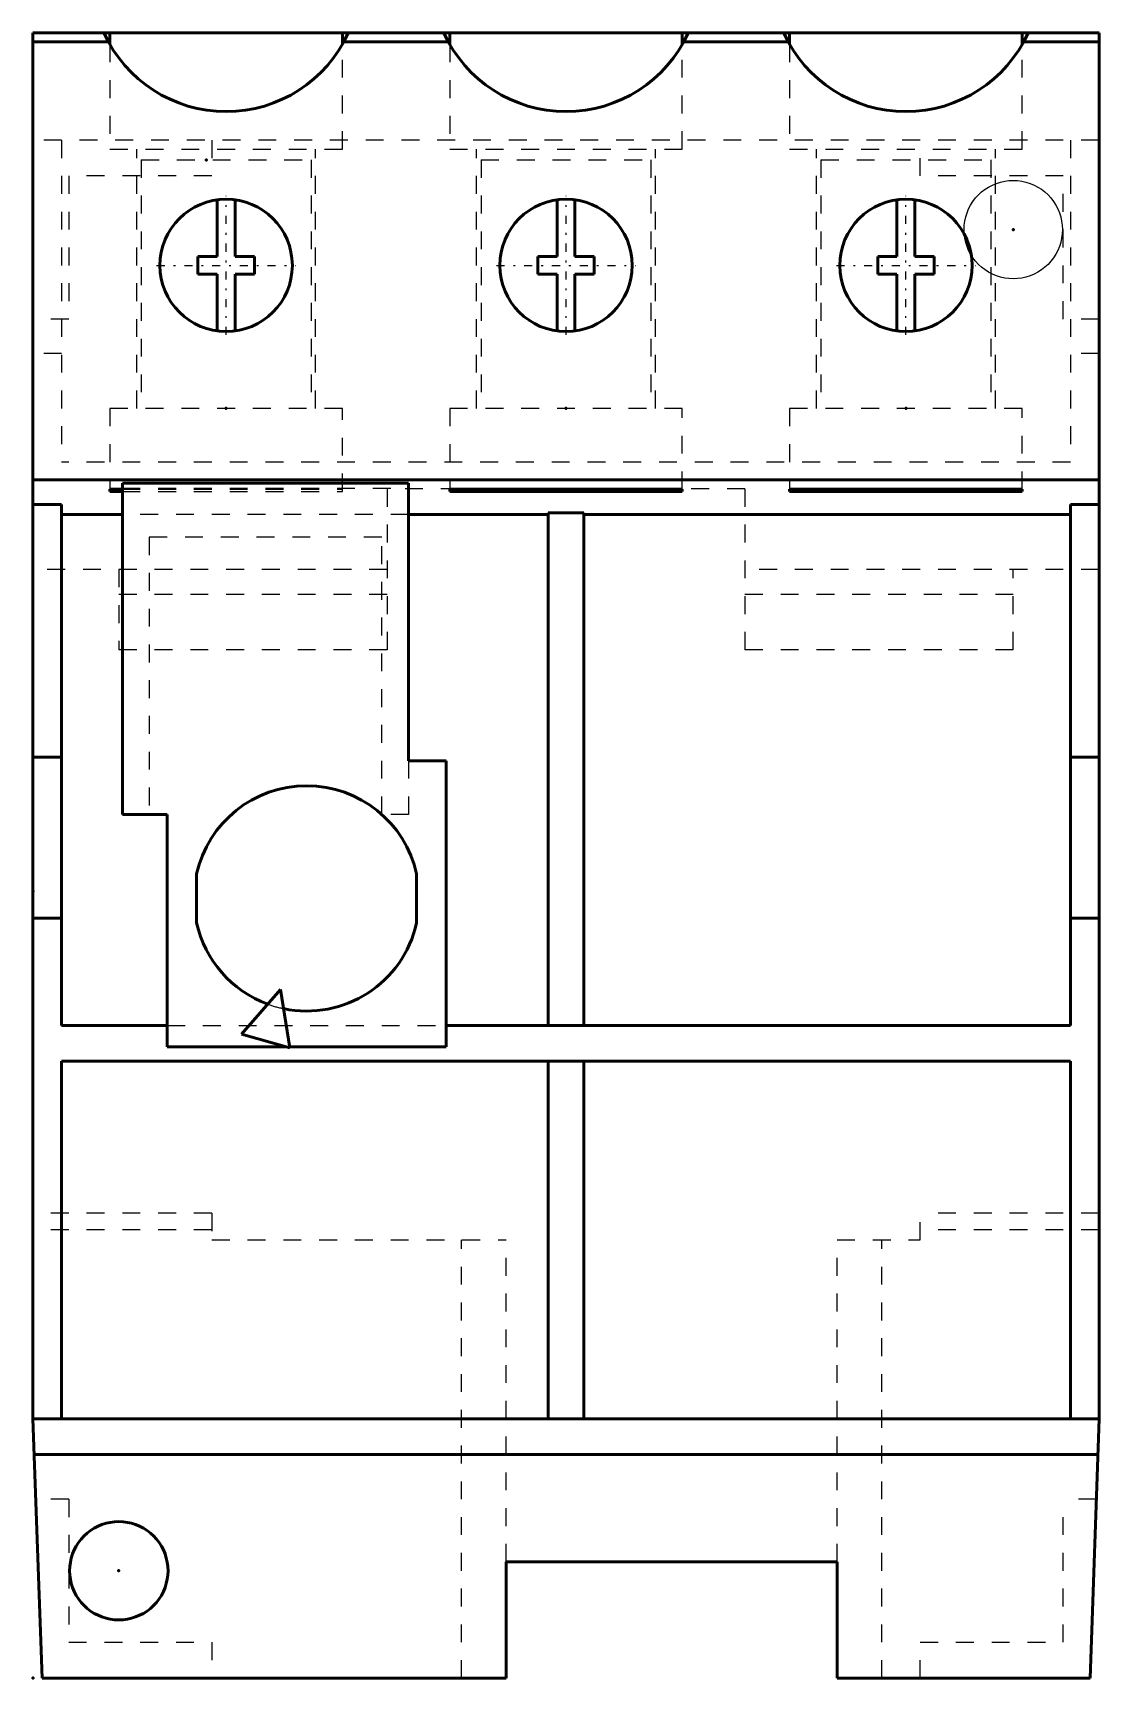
# Model space of a CAD drawing. Header units: millimetres. Extents: x 0 to 59.6, y 0 to 92.
import ezdxf

# ---------------------------------------------------------------- set-up
doc = ezdxf.new("R2010")
doc.units = ezdxf.units.MM
doc.linetypes.add('Center', pattern=[1.5, 0.45, -0.5, 0.05, -0.5])
doc.linetypes.add('Dashed', pattern=[2, 1, -1])
for name, color, linetype, lineweight in [('2d ConnectionPoints', 7, 'Continuous', 50), ('AM_0', 7, 'Continuous', 50), ('AM_7', 7, 'Center', 25), ('AM_9', 6, 'Dashed', 25)]:
    doc.layers.add(name, color=color, linetype=linetype, lineweight=lineweight)

msp = doc.modelspace()

# ---------------------------------------------------------------- linework, layer by layer
at = {"layer": '2d ConnectionPoints'}
for p in [(9.7, 84.9), (54.8, 81), (10.8, 71), (29.8, 71), (48.8, 71), (0, 44), (4.8, 6), (0, 0), (-0.003, -0.003)]:
    msp.add_point(p, dxfattribs=at)
at = {"layer": 'AM_0'}
for p, q in [((59.6, 92), (0, 92)), ((0, 92), (0, 14.5)), ((4.22, 91.5), (0, 91.5)), ((4.3, 92), (4.3, 91.358)), ((17.3, 91.358), (17.3, 92)), ((23.22, 91.5), (17.38, 91.5)), ((23.3, 92), (23.3, 91.358)), ((36.3, 91.358), (36.3, 92)), ((42.22, 91.5), (36.38, 91.5)), ((42.3, 92), (42.3, 91.358)), ((55.3, 91.358), (55.3, 92)), ((59.6, 91.5), (55.38, 91.5)), ((59.6, 92), (59.6, 14.5)), ((10.3, 82.666), (10.3, 79.5)), ((11.3, 79.5), (11.3, 82.666)), ((29.3, 82.666), (29.3, 79.5)), ((30.3, 79.5), (30.3, 82.666)), ((48.3, 82.666), (48.3, 79.5)), ((49.3, 79.5), (49.3, 82.666)), ((10.3, 79.5), (9.223, 79.5)), ((9.223, 79.5), (9.223, 78.5)), ((12.377, 79.5), (11.3, 79.5)), ((12.377, 78.5), (12.377, 79.5)), ((28.223, 79.5), (28.223, 78.5)), ((29.3, 79.5), (28.223, 79.5)), ((31.377, 79.5), (30.3, 79.5)), ((31.377, 78.5), (31.377, 79.5)), ((47.223, 79.5), (47.223, 78.5)), ((48.3, 79.5), (47.223, 79.5)), ((50.377, 79.5), (49.3, 79.5)), ((50.377, 78.5), (50.377, 79.5)), ((9.223, 78.5), (10.3, 78.5)), ((10.3, 78.5), (10.3, 75.334)), ((11.3, 75.334), (11.3, 78.5)), ((11.3, 78.5), (12.377, 78.5)), ((28.223, 78.5), (29.3, 78.5)), ((29.3, 78.5), (29.3, 75.334)), ((30.3, 78.5), (31.377, 78.5)), ((30.3, 75.334), (30.3, 78.5)), ((47.223, 78.5), (48.3, 78.5)), ((48.3, 78.5), (48.3, 75.334)), ((49.3, 75.334), (49.3, 78.5)), ((49.3, 78.5), (50.377, 78.5)), ((59.6, 67.002), (0, 67.002)), ((4.3, 66.476), (4.3, 66.363)), ((4.3, 66.476), (5, 66.476)), ((4.3, 66.363), (5, 66.363)), ((5, 66.818), (5, 48.3)), ((21, 66.818), (5, 66.818)), ((21, 51.3), (21, 66.818)), ((23.3, 66.476), (23.3, 66.363)), ((23.3, 66.476), (36.3, 66.476)), ((23.3, 66.363), (36.3, 66.363)), ((36.3, 66.363), (36.3, 66.476)), ((42.3, 66.476), (42.3, 66.363)), ((42.3, 66.476), (55.3, 66.476)), ((42.3, 66.363), (55.3, 66.363)), ((55.3, 66.363), (55.3, 66.476)), ((1.6, 65.633), (0, 65.633)), ((1.6, 65.633), (1.6, 36.5)), ((58, 65.633), (58, 36.5)), ((59.6, 65.633), (58, 65.633)), ((5, 65.075), (1.6, 65.075)), ((28.8, 65.075), (21, 65.075)), ((28.8, 65.164), (28.8, 36.5)), ((30.8, 65.164), (28.8, 65.164)), ((30.8, 65.164), (30.8, 36.5)), ((58, 65.075), (30.8, 65.075)), ((1.6, 51.5), (0, 51.5)), ((23.1, 51.3), (21, 51.3)), ((23.1, 35.3), (23.1, 51.3)), ((59.6, 51.5), (58, 51.5)), ((5, 48.3), (7.5, 48.3)), ((7.5, 48.3), (7.5, 35.3)), ((9.15, 44.967), (9.15, 42.233)), ((21.45, 42.233), (21.45, 44.967)), ((1.6, 42.5), (0, 42.5)), ((59.6, 42.5), (58, 42.5)), ((13.839, 38.505), (11.667, 36.007)), ((14.357, 35.236), (13.839, 38.505)), ((1.6, 36.5), (7.5, 36.5)), ((11.667, 36.007), (14.357, 35.236)), ((23.1, 36.5), (58, 36.5)), ((7.5, 35.3), (14.133, 35.3)), ((14.346, 35.3), (23.1, 35.3)), ((58, 34.5), (1.6, 34.5)), ((1.6, 34.5), (1.6, 14.5)), ((28.8, 34.5), (28.8, 14.5)), ((30.8, 34.5), (30.8, 14.5)), ((58, 34.5), (58, 14.5)), ((0.506, 0), (0, 14.5)), ((59.6, 14.5), (0, 14.5)), ((59.6, 14.5), (59.094, 0)), ((59.53, 12.5), (0.07, 12.5)), ((26.45, 6.5), (26.45, 0)), ((44.95, 6.5), (26.45, 6.5)), ((44.95, 0), (44.95, 6.5)), ((26.45, 0), (0.506, 0)), ((59.094, 0), (44.95, 0))]:
    msp.add_line(p, q, dxfattribs=at)
msp.add_lwpolyline([(4.8, 3.25), (4.56, 3.26), (4.322, 3.292), (4.088, 3.344), (3.859, 3.416), (3.638, 3.508), (3.425, 3.618), (3.223, 3.747), (3.032, 3.893), (2.855, 4.055), (2.693, 4.232), (2.547, 4.423), (2.418, 4.625), (2.308, 4.838), (2.216, 5.059), (2.144, 5.288), (2.092, 5.522), (2.06, 5.76), (2.05, 6), (2.06, 6.24), (2.092, 6.478), (2.144, 6.712), (2.216, 6.941), (2.308, 7.162), (2.418, 7.375), (2.547, 7.577), (2.693, 7.768), (2.855, 7.945), (3.032, 8.107), (3.223, 8.253), (3.425, 8.382), (3.638, 8.492), (3.859, 8.584), (4.088, 8.656), (4.322, 8.708), (4.56, 8.74), (4.8, 8.75), (5.04, 8.74), (5.278, 8.708), (5.512, 8.656), (5.741, 8.584), (5.962, 8.492), (6.175, 8.382), (6.377, 8.253), (6.568, 8.107), (6.745, 7.945), (6.907, 7.768), (7.053, 7.577), (7.182, 7.375), (7.292, 7.162), (7.384, 6.941), (7.456, 6.712), (7.508, 6.478), (7.54, 6.24), (7.55, 6), (7.54, 5.76), (7.508, 5.522), (7.456, 5.288), (7.384, 5.059), (7.292, 4.838), (7.182, 4.625), (7.053, 4.423), (6.907, 4.232), (6.745, 4.055), (6.568, 3.893), (6.377, 3.747), (6.175, 3.618), (5.962, 3.508), (5.741, 3.416), (5.512, 3.344), (5.278, 3.292), (5.04, 3.26), (4.8, 3.25)], dxfattribs=at)
for centre in [(10.8, 79), (29.8, 79), (48.8, 79)]:
    msp.add_circle(centre, 3.7, dxfattribs=at)
for centre, radius, start, end in [((10.8, 95.1), 7.5, 204.4144, 335.5856), ((29.8, 95.1), 7.5, 204.4144, 335.5856), ((48.8, 95.1), 7.5, 204.4144, 335.5856), ((15.3, 43.6), 6.3, 12.52791, 167.47209), ((15.3, 43.6), 6.3, 192.52791, 249.82357), ((15.3, 43.6), 6.3, 258.17027, 347.47209)]:
    msp.add_arc(centre, radius, start, end, dxfattribs=at)
at = {"layer": 'AM_7'}
for p, q in [((10.8, 75.115), (10.8, 82.885)), ((29.8, 75.115), (29.8, 82.885)), ((48.8, 75.115), (48.8, 82.885)), ((6.915, 79), (14.685, 79)), ((25.915, 79), (33.685, 79)), ((44.915, 79), (52.685, 79))]:
    msp.add_line(p, q, dxfattribs=at)
at = {"layer": 'AM_9'}
for p, q in [((4.3, 91.358), (4.3, 85.5)), ((17.3, 85.5), (17.3, 91.358)), ((23.3, 91.358), (23.3, 85.5)), ((36.3, 85.5), (36.3, 91.358)), ((42.3, 91.358), (42.3, 85.5)), ((55.3, 85.5), (55.3, 91.358)), ((59.6, 86), (0, 86)), ((1.6, 86), (1.6, 68)), ((10, 86), (10, 84)), ((49.6, 84), (49.6, 86)), ((58, 86), (58, 68)), ((4.3, 85.5), (17.3, 85.5)), ((5.8, 71), (5.8, 85.5)), ((6.05, 84.9), (15.55, 84.9)), ((6.05, 84.9), (6.05, 71)), ((15.55, 84.9), (15.55, 71)), ((15.8, 71), (15.8, 85.5)), ((23.3, 85.5), (36.3, 85.5)), ((24.8, 71), (24.8, 85.5)), ((25.05, 84.9), (34.55, 84.9)), ((25.05, 84.9), (25.05, 71)), ((34.55, 84.9), (34.55, 71)), ((34.8, 71), (34.8, 85.5)), ((42.3, 85.5), (55.3, 85.5)), ((43.8, 71), (43.8, 85.5)), ((44.05, 84.9), (44.05, 71)), ((44.05, 84.9), (53.55, 84.9)), ((53.55, 84.9), (53.55, 71)), ((53.8, 71), (53.8, 85.5)), ((2, 84), (2, 76)), ((10, 84), (2, 84)), ((57.6, 84), (49.6, 84)), ((57.6, 76), (57.6, 84)), ((2, 76), (0, 76)), ((59.6, 76), (57.6, 76)), ((1.6, 74.079), (0, 74.079)), ((59.6, 74.079), (58, 74.079)), ((4.3, 71), (4.3, 66.476)), ((17.3, 71), (4.3, 71)), ((17.3, 66.363), (17.3, 71)), ((23.3, 71), (23.3, 66.476)), ((36.3, 71), (23.3, 71)), ((36.3, 66.476), (36.3, 71)), ((42.3, 71), (42.3, 66.476)), ((55.3, 71), (42.3, 71)), ((55.3, 66.476), (55.3, 71)), ((58, 68), (1.6, 68)), ((5, 66.541), (21, 66.541)), ((5, 66.476), (17.3, 66.476)), ((5, 66.363), (17.3, 66.363)), ((19.8, 66.5), (19.8, 57.5)), ((39.8, 66.5), (19.8, 66.5)), ((39.8, 66.5), (39.8, 57.5)), ((21, 65.075), (5, 65.075)), ((6.5, 63.8), (6.5, 48.3)), ((19.5, 63.8), (6.5, 63.8)), ((19.5, 48.3), (19.5, 63.8)), ((19.8, 62), (0, 62)), ((4.8, 62), (4.8, 57.5)), ((59.6, 62), (39.8, 62)), ((54.8, 57.5), (54.8, 62)), ((19.8, 60.6), (4.8, 60.6)), ((54.8, 60.6), (39.8, 60.6)), ((19.8, 57.5), (4.8, 57.5)), ((54.8, 57.5), (39.8, 57.5)), ((21, 51.3), (21, 48.3)), ((21, 48.3), (19.5, 48.3)), ((7.5, 36.5), (23.1, 36.5)), ((14.133, 35.3), (14.346, 35.3)), ((10, 26), (0, 26)), ((10, 26), (10, 24.5)), ((49.6, 24.5), (49.6, 26)), ((59.6, 26), (49.6, 26)), ((10, 25.062), (0, 25.062)), ((59.6, 25.062), (49.6, 25.062)), ((10, 24.5), (26.45, 24.5)), ((23.95, 0), (23.95, 24.5)), ((26.45, 6.5), (26.45, 24.5)), ((44.95, 24.5), (49.6, 24.5)), ((44.95, 6.5), (44.95, 24.5)), ((47.45, 0), (47.45, 24.5)), ((2, 10), (0.157, 10)), ((2, 10), (2, 2)), ((57.6, 2), (57.6, 10)), ((59.443, 10), (57.6, 10)), ((2, 2), (10, 2)), ((10, 2), (10, 0)), ((49.6, 0), (49.6, 2)), ((49.6, 2), (57.6, 2))]:
    msp.add_line(p, q, dxfattribs=at)
msp.add_lwpolyline([(54.8, 83.75), (55.04, 83.74), (55.278, 83.708), (55.512, 83.656), (55.741, 83.584), (55.962, 83.492), (56.175, 83.382), (56.377, 83.253), (56.568, 83.107), (56.745, 82.945), (56.907, 82.768), (57.053, 82.577), (57.182, 82.375), (57.292, 82.162), (57.384, 81.941), (57.456, 81.712), (57.508, 81.478), (57.54, 81.24), (57.55, 81), (57.54, 80.76), (57.508, 80.522), (57.456, 80.288), (57.384, 80.059), (57.292, 79.838), (57.182, 79.625), (57.053, 79.423), (56.907, 79.232), (56.745, 79.055), (56.568, 78.893), (56.377, 78.747), (56.175, 78.618), (55.962, 78.508), (55.741, 78.416), (55.512, 78.344), (55.278, 78.292), (55.04, 78.26), (54.8, 78.25), (54.56, 78.26), (54.322, 78.292), (54.088, 78.344), (53.859, 78.416), (53.638, 78.508), (53.425, 78.618), (53.223, 78.747), (53.032, 78.893), (52.855, 79.055), (52.693, 79.232), (52.547, 79.423), (52.418, 79.625), (52.308, 79.838), (52.216, 80.059), (52.144, 80.288), (52.092, 80.522), (52.06, 80.76), (52.05, 81), (52.06, 81.24), (52.092, 81.478), (52.144, 81.712), (52.216, 81.941), (52.308, 82.162), (52.418, 82.375), (52.547, 82.577), (52.693, 82.768), (52.855, 82.945), (53.032, 83.107), (53.223, 83.253), (53.425, 83.382), (53.638, 83.492), (53.859, 83.584), (54.088, 83.656), (54.322, 83.708), (54.56, 83.74), (54.8, 83.75)], dxfattribs=at)
msp.add_arc((15.3, 43.6), 6.3, 249.82357, 258.17027, dxfattribs=at)

doc.saveas('drawing.dxf')
